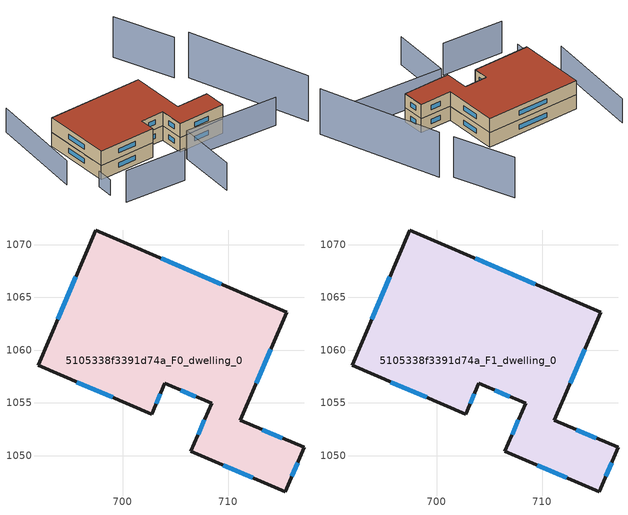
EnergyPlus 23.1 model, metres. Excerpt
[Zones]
5105338f3391d74a_F0_dwelling_0
 floor ground (EU_floor_Construction): 715.55,1063.61 711.16,1053.35 717.19,1050.77 715.4,1046.58 706.48,1050.39 708.42,1054.95 704.01,1056.83 702.77,1053.93 691.97,1058.55 697.44,1071.35 z0
 wall outside (EU_wall_Construction): 706.48,1050.39 715.4,1046.58 717.19,1050.77 711.16,1053.35 715.55,1063.61 697.44,1071.35 691.97,1058.55 702.77,1053.93 704.01,1056.83 708.42,1054.95 706.48,1050.39 z0:3
 window (EU_Window_Construction): 709.53,1049.09 712.35,1047.89 / 707.76,1053.39 707.14,1051.95 / 705.52,1056.19 706.91,1055.59 / 703.19,1054.92 703.58,1055.84 / 695.67,1056.97 699.07,1055.51 / 695.57,1066.96 693.84,1062.93 / 709.35,1066.26 703.64,1068.7 / 712.67,1056.86 714.05,1060.09 / 715.13,1051.65 713.23,1052.47 / 716.01,1048.01 716.58,1049.34 z1.03:1.97
5105338f3391d74a_F1_dwelling_0
 floor to 5105338f3391d74a_F0_dwelling_0 (EU_floor_Construction): 715.55,1063.61 711.16,1053.35 717.19,1050.77 715.4,1046.58 706.48,1050.39 708.42,1054.95 704.01,1056.83 702.77,1053.93 691.97,1058.55 697.44,1071.35 z3
 wall outside (EU_wall_Construction): 706.48,1050.39 715.4,1046.58 717.19,1050.77 711.16,1053.35 715.55,1063.61 697.44,1071.35 691.97,1058.55 702.77,1053.93 704.01,1056.83 708.42,1054.95 706.48,1050.39 z3:6
 window (EU_Window_Construction): 709.53,1049.09 712.35,1047.89 / 707.76,1053.39 707.14,1051.95 / 705.52,1056.19 706.91,1055.59 / 703.19,1054.92 703.58,1055.84 / 695.67,1056.97 699.07,1055.51 / 695.57,1066.96 693.84,1062.93 / 709.35,1066.26 703.64,1068.7 / 712.67,1056.86 714.05,1060.09 / 715.13,1051.65 713.23,1052.47 / 716.01,1048.01 716.58,1049.34 z4.03:4.97
 roof outside (EU_roof_Construction): 715.4,1046.58 717.19,1050.77 711.16,1053.35 715.55,1063.61 697.44,1071.35 691.97,1058.55 702.77,1053.93 704.01,1056.83 708.42,1054.95 706.48,1050.39 z6
shading: 687.61,1051.21 698.83,1045.45 z0:6.7; 699.39,1037.32 705.14,1048.36 / 705.14,1048.36 722.03,1039.55 z0:5.9; 725.91,1035.11 728.37,1060.35 z0:9.6; 689.82,1057.75 688.34,1054.74 z0:3.3; 727.16,1062.61 727.92,1075.24 z0:8.6; 697.57,1080.58 687.65,1063.14 z0:5.1
[Building]
EU S2 Campaign: North Axis=0; Terrain=City; Solar Distribution=FullExterior
[Site:Location]
Cape.Town.Intl.AP: Latitude=-33.965; Longitude=18.602; Time Zone=2; Elevation=46
[SizingPeriod:WeatherFileDays]
AnnualSizingPeriod: Begin Month=1; Begin Day of Month=1; End Month=12; End Day of Month=31; Day of Week for Start Day=Monday; Use Weather File Daylight Saving Period=No; Use Weather File Rain and Snow Indicators=No
[MATERIAL]
EU_InternalMass_Material: Roughness=MediumRough; Thickness=0.1; Conductivity=1; Density=1800; Specific Heat=900; Thermal Absorptance=0.9; Solar Absorptance=0.7; Visible Absorptance=0.7
[MATERIAL:NOMASS] Roughness=MediumRough; Thermal Absorptance=0.9; Solar Absorptance=0.7; Visible Absorptance=0.7
Name | Thermal Resistance
EU_wall_NoMass | 0.493876
EU_roof_NoMass | 0.449382
EU_floor_NoMass | 1.25
[WINDOWMATERIAL:SIMPLEGLAZINGSYSTEM]
EU_Window_SimpleGlazing: UFactor=4.4; Solar Heat Gain Coefficient=0.85; Visible Transmittance=0.85
[CONSTRUCTION]
EU_wall_Construction: EU_wall_NoMass
EU_roof_Construction: EU_roof_NoMass
EU_floor_Construction: EU_floor_NoMass
EU_Window_Construction: EU_Window_SimpleGlazing
EU_InternalMass_Construction: EU_InternalMass_Material
[ZONE] Type=1; Multiplier=1; Ceiling Height=autocalculate; Floor Area=autocalculate; Part of Total Floor Area=Yes
Name | Volume
5105338f3391d74a_F0_dwelling_0 | 883.631
5105338f3391d74a_F1_dwelling_0 | 883.63
[INTERNALMASS] Construction=EU_InternalMass_Construction; Surface Area=294.544
Name | Zone or ZoneList
5105338f3391d74a_F0_dwelling_0_EU_InternalMass | 5105338f3391d74a_F0_dwelling_0
5105338f3391d74a_F1_dwelling_0_EU_InternalMass | 5105338f3391d74a_F1_dwelling_0
[OTHEREQUIPMENT] Fuel Type=Electricity; Design Level Calculation Method=Watts/Area; Power per Zone Floor Area=1; Fraction Latent=0; Fraction Radiant=0; Fraction Lost=0; Carbon Dioxide Generation Rate=0; EndUse Subcategory=EU_Step8_InternalGains
Name | Zone or ZoneList or Space or SpaceList | Schedule
EU_Step8_InternalGain_5105338f3391d74a_F0_dwelling_0_f000 | 5105338f3391d74a_F0_dwelling_0 | EU_Step8_GainSchedule_5105338f3391d74a_F0_dwelling_0_f000
EU_Step8_InternalGain_5105338f3391d74a_F1_dwelling_0_f000 | 5105338f3391d74a_F1_dwelling_0 | EU_Step8_GainSchedule_5105338f3391d74a_F1_dwelling_0_f000
[ZONEVENTILATION:DESIGNFLOWRATE] Schedule=EU_AlwaysOn; Design Flow Rate Calculation Method=AirChanges/Hour; Air Changes per Hour=0.64; Ventilation Type=Natural; Fan Pressure Rise=0; Fan Total Efficiency=1; Constant Term Coefficient=1; Temperature Term Coefficient=0; Velocity Term Coefficient=0; Velocity Squared Term Coefficient=0; Minimum Indoor Temperature=-100; Maximum Indoor Temperature=100; Delta Temperature=-100; Minimum Outdoor Temperature=-100; Maximum Outdoor Temperature=100; Maximum Wind Speed=40
Name | Zone or ZoneList or Space or SpaceList
EU_ConstantAir_5105338f3391d74a_F0_dwelling_0 | 5105338f3391d74a_F0_dwelling_0
EU_ConstantAir_5105338f3391d74a_F1_dwelling_0 | 5105338f3391d74a_F1_dwelling_0
[HVACTEMPLATE:THERMOSTAT] Constant Heating Setpoint=20; Constant Cooling Setpoint=50
EU_HeatOnly_5105338f3391d74a_F0_dwelling_0; EU_HeatOnly_5105338f3391d74a_F1_dwelling_0
[HVACTEMPLATE:ZONE:IDEALLOADSAIRSYSTEM] System Availability Schedule=EU_AlwaysOn; Maximum Heating Supply Air Temperature=50; Minimum Cooling Supply Air Temperature=13; Maximum Heating Supply Air Humidity Ratio=0.0156; Minimum Cooling Supply Air Humidity Ratio=0.0077; Heating Limit=NoLimit; Cooling Limit=NoLimit; Heating Availability Schedule=EU_AlwaysOn; Cooling Availability Schedule=EU_CoolingOff; Dehumidification Control Type=ConstantSensibleHeatRatio; Cooling Sensible Heat Ratio=0.7; Dehumidification Setpoint=60; Humidification Control Type=None; Humidification Setpoint=30; Outdoor Air Method=None; Outdoor Air Flow Rate per Person=0.00944; Outdoor Air Flow Rate per Zone Floor Area=0; Outdoor Air Flow Rate per Zone=0; Demand Controlled Ventilation Type=None; Outdoor Air Economizer Type=NoEconomizer; Heat Recovery Type=None; Sensible Heat Recovery Effectiveness=0.7; Latent Heat Recovery Effectiveness=0.65
Name | Template Thermostat
5105338f3391d74a_F0_dwelling_0 | EU_HeatOnly_5105338f3391d74a_F0_dwelling_0
5105338f3391d74a_F1_dwelling_0 | EU_HeatOnly_5105338f3391d74a_F1_dwelling_0
[SIZING:ZONE] Zone Cooling Design Supply Air Temperature Input Method=SupplyAirTemperature; Zone Cooling Design Supply Air Temperature=13; Zone Heating Design Supply Air Temperature Input Method=SupplyAirTemperature; Zone Heating Design Supply Air Temperature=50; Zone Cooling Design Supply Air Humidity Ratio=0.008; Zone Heating Design Supply Air Humidity Ratio=0.008; Cooling Design Air Flow Method=DesignDay; Cooling Design Air Flow Rate=0; Cooling Minimum Air Flow per Zone Floor Area=0.000762; Cooling Minimum Air Flow=0; Cooling Minimum Air Flow Fraction=0.2; Heating Design Air Flow Method=DesignDay; Heating Design Air Flow Rate=0; Heating Maximum Air Flow per Zone Floor Area=0.002032; Heating Maximum Air Flow=0.141576; Heating Maximum Air Flow Fraction=0.3; Account for Dedicated Outdoor Air System=No; Dedicated Outdoor Air System Control Strategy=NeutralSupplyAir; Dedicated Outdoor Air Low Setpoint Temperature for Design=autosize; Dedicated Outdoor Air High Setpoint Temperature for Design=autosize; Zone Load Sizing Method=Sensible Load Only No Latent Load; Zone Latent Cooling Design Supply Air Humidity Ratio Input Method=HumidityRatioDifference; Zone Cooling Design Supply Air Humidity Ratio Difference=0.005; Zone Latent Heating Design Supply Air Humidity Ratio Input Method=HumidityRatioDifference; Zone Humidification Design Supply Air Humidity Ratio Difference=0.005
5105338f3391d74a_F0_dwelling_0; 5105338f3391d74a_F1_dwelling_0
[SCHEDULE:CONSTANT]
Name | Hourly Value
EU_AlwaysOn | 1
EU_CoolingOff | 0
[SCHEDULE:FILE] Column Number=1; Rows to Skip at Top=0; Number of Hours of Data=8760; Column Separator=Comma; Interpolate to Timestep=No; Minutes per Item=60; Adjust Schedule for Daylight Savings=Yes
Name | File
EU_Step8_GainSchedule_5105338f3391d74a_F0_dwelling_0_f000 | ../../schedules/5105338f3391d74a/5105338f3391d74a_F0_dwelling_0_f000_gain.csv
EU_Step8_GainSchedule_5105338f3391d74a_F1_dwelling_0_f000 | ../../schedules/5105338f3391d74a/5105338f3391d74a_F1_dwelling_0_f000_gain.csv
